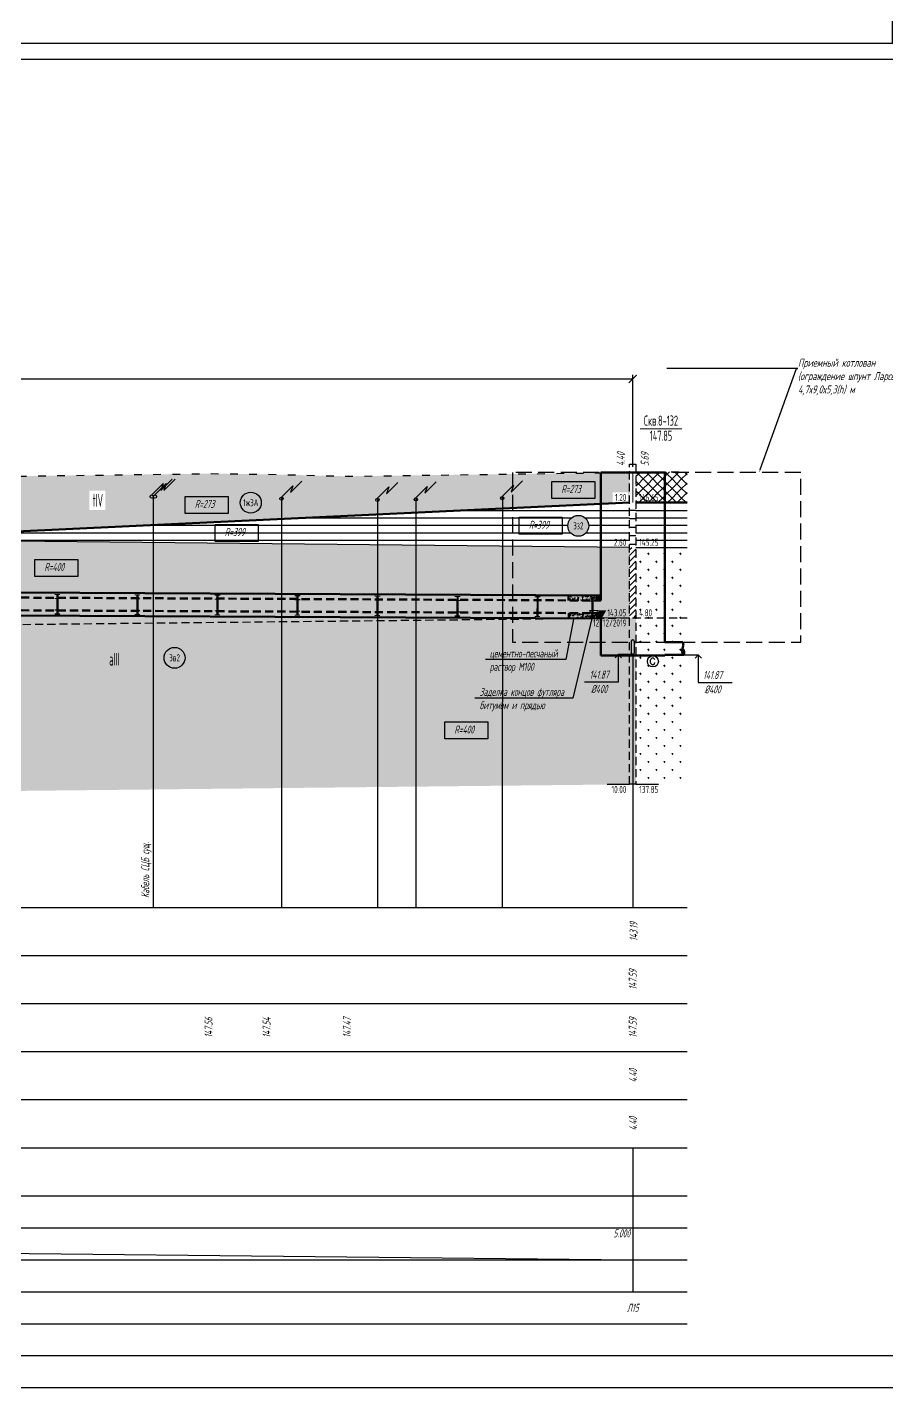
# Model space of a CAD drawing. Header units: metres. Extents: x -30 to 1753, y -860 to 400.
# Drawn here: x 888.6 to 1157.2, y -860 to -435 of the extents above; entities that cross this region are included whole.
import ezdxf
from ezdxf import colors
from ezdxf.entities.mleader import LeaderData, LeaderLine
from ezdxf.enums import TextEntityAlignment as Align
from ezdxf.math import Vec2, Vec3

# ---------------------------------------------------------------- set-up
doc = ezdxf.new("R2010")
doc.units = ezdxf.units.M
doc.header["$LTSCALE"] = 0.2
for name, pattern in [('ACAD_ISO03W100', [30, 12, -18]), ('ПУНКТИРНАЯ10', [7, 5, -2]), ('штриховая', [19.05, 12.7, -6.35])]:
    doc.linetypes.add(name, pattern=pattern)
for name, color, linetype, lineweight in [('1-ПС-НВК-Деталировка', 7, 'Continuous', 30), ('МГТ_НВК_рабочий', 171, 'Continuous', 30), ('ПС-НВК-Деталировка', 7, 'Continuous', 25)]:
    doc.layers.add(name, color=color, linetype=linetype, lineweight=lineweight)
for name, color, linetype in [('PR_RD', 7, 'Continuous'), ('МГТ_ИГ_Геология', 252, 'Continuous'), ('Примыкания', 7, 'Continuous'), ('Таблица', 7, 'Continuous'), ('Трубы', 7, 'Continuous'), ('Узлы', 7, 'Continuous'), ('Футляры', 7, 'Continuous'), ('Чёрная земля', 7, 'ACAD_ISO03W100')]:
    doc.layers.add(name, color=color, linetype=linetype)
doc.styles.add('SPDS', font='SPDS', dxfattribs={"width": 0.7, "oblique": 15, "height": 2.5})
doc.styles.get("Standard").update_dxf_attribs({"font": 'SPDS.shx', "width": 0.7, "oblique": 15, "height": 3})
doc.styles.add('Стиль Simplex', font='simplex.shx')
doc.dimstyles.new('ISO-25', dxfattribs={"dimtxt": 2.5, "dimasz": 2.5, "dimexe": 1.25, "dimexo": 0.625, "dimtad": 1, "dimtxsty": 'Standard', "dimcen": 2.5, "dimadec": 0, "dimazin": 0, "dimtfac": 1, "dimtmove": 0, "dimatfit": 3, "dimfxl": 1, "dimarcsym": 0})
pattern_1 = [(90, (2.591, 865.4858), (-2.5, 2.5), [0.11, -4.89]), (45, (2.591, 865.5958), (-2.5, 2.5), [0.113137, -3.422397]), (0, (2.671, 865.6758), (2.5, 2.5), [0.11, -4.89]), (315, (2.781, 865.6758), (2.5, 2.5), [0.113137, -3.422397]), (90, (2.861, 865.4858), (-2.5, 2.5), [0.11, -4.89]), (45, (2.781, 865.4058), (-2.5, 2.5), [0.113137, -3.422397]), (0, (2.671, 865.4058), (2.5, 2.5), [0.11, -4.89]), (315, (2.591, 865.4858), (2.5, 2.5), [0.113137, -3.422397])]
pattern_2 = [(225, (5.591, 865.4058), (3e-16, -3), [2.1213, -2.1213407]), (315, (4.091, 866.9058), (3, 0), [2.1213, -2.1213407]), (45, (2.591, 865.4058), (0, 3), [2.1213, -2.1213407]), (135, (4.091, 863.9058), (-3, 3e-16), [2.1213, -2.1213407])]
pattern_3 = [(0, (2.501, 865.406), (0, 7), [16.33, 0]), (0, (2.501, 867.736), (0, 7), [16.33, 0]), (0, (2.501, 870.076), (0, 7), [16.33, 0])]

# ---------------------------------------------------------------- blocks, each defined once
blk = doc.blocks.new('CCE')
at = {"layer": 'МГТ_ИГ_Геология', "linetype": 'Continuous', "flags": 128}
blk.add_lwpolyline([(0.238, 0.049), (0.229, 0.075), (0.212, 0.091), (0.196, 0.103), (0.17, 0.107), (0.147, 0.103), (0.131, 0.093), (0.119, 0.084), (0.112, 0.068), (0.103, 0.049), (0.096, 0.035), (0.096, 0.014), (0.096, -0.005), (0.096, -0.023), (0.1, -0.04), (0.114, -0.063), (0.131, -0.084), (0.142, -0.091), (0.168, -0.098), (0.191, -0.096), (0.203, -0.091), (0.226, -0.07), (0.233, -0.049), (0.238, -0.04), (0.238, -0.033)], dxfattribs=at)
at = {"layer": 'МГТ_ИГ_Геология', "linetype": 'Continuous'}
blk.add_circle((0.178, 0.004), 0.173, dxfattribs=at)
blk = doc.blocks.new('круг1_-26_3')
at = {"true_color": 0xffffff}
blk.add_hatch(color=7, dxfattribs=at).paths.add_polyline_path([(-0.327, 0, 1), (0.327, 0, 1)])
at = {"color": 7, "lineweight": 25}
blk.add_circle((0, 0), 0.327, dxfattribs=at)
at = {"color": 7, "lineweight": 25, "style": 'Стиль Simplex', "width": 0.590909}
blk.add_text('1ж3А', height=0.22, dxfattribs=at).set_placement((0, 0), align=Align.MIDDLE_CENTER)
blk = doc.blocks.new('круг3_-25_2')
at = {"true_color": 0xffffff}
blk.add_hatch(color=7, dxfattribs=at).paths.add_polyline_path([(-0.327, 0, 1), (0.327, 0, 1)])
at = {"color": 7, "lineweight": 25}
blk.add_circle((0, 0), 0.327, dxfattribs=at)
at = {"color": 18, "lineweight": 25, "true_color": 0x000000, "style": 'Стиль Simplex', "width": 0.590909}
blk.add_text('3з2', height=0.22, dxfattribs=at).set_placement((0, 0), align=Align.MIDDLE_CENTER)
blk = doc.blocks.new('круг3_-30_2')
at = {"true_color": 0xffffff}
blk.add_hatch(color=7, dxfattribs=at).paths.add_polyline_path([(-0.327, 0, 1), (0.327, 0, 1)])
at = {"color": 7, "lineweight": 25}
blk.add_circle((0, 0), 0.327, dxfattribs=at)
at = {"color": 7, "lineweight": 25, "style": 'Стиль Simplex', "width": 0.590909}
blk.add_text('3в2', height=0.22, dxfattribs=at).set_placement((0, 0), align=Align.MIDDLE_CENTER)
blk = doc.blocks.new('_ArchTick')
at = {"color": 0, "linetype": 'ByBlock', "const_width": 0.15}
blk.add_lwpolyline([(-0.5, -0.5), (0.5, 0.5)], dxfattribs=at)
blk = doc.blocks.new('*D49')
at = {"layer": 'Defpoints', "color": 0, "transparency": 16777216}
for p in [(1077.83, -544.85), (1077.83, -572.97), (610.05, -574.81)]:
    blk.add_point(p, dxfattribs=at)
at = {"layer": 'Футляры', "color": 0, "lineweight": -2, "transparency": 16777216}
for p, q in [((610.05, -574.19), (610.05, -543.6)), ((1077.83, -572.35), (1077.83, -543.6)), ((610.05, -544.85), (1077.83, -544.85))]:
    blk.add_line(p, q, dxfattribs=at)
at = {"layer": 'Футляры', "color": 0, "lineweight": -2, "transparency": 16777216, "xscale": 2.5, "yscale": 2.5, "zscale": 2.5, "rotation": 180}
blk.add_blockref('_ArchTick', (610.05, -544.85), dxfattribs=at)
at = {"layer": 'Футляры', "color": 0, "lineweight": -2, "transparency": 16777216, "xscale": 2.5, "yscale": 2.5, "zscale": 2.5}
blk.add_blockref('_ArchTick', (1077.83, -544.85), dxfattribs=at)
at = {"layer": 'Футляры', "color": 0, "lineweight": 30, "transparency": 16777216, "insert": (843.94, -540.07), "char_height": 3, "attachment_point": 5}
blk.add_mtext('Методом ГШБ\\PL=46.8 м ', dxfattribs=at)
blk = doc.blocks.new('A$C06B5551C')
at = {"layer": '1-ПС-НВК-Деталировка', "color": 251, "ltscale": 10, "const_width": 1}
blk.add_lwpolyline([(0.43, 1.3), (9.17, 3.06)], dxfattribs=at)
at = {"layer": '1-ПС-НВК-Деталировка', "color": 251, "linetype": 'ByBlock', "lineweight": 35, "const_width": 0.5}
for points in [[(0.73, 0.05), (0.25, 2.5)], [(2.53, 0.42), (2.05, 2.87)], [(7.73, 1.39), (7.25, 3.85)], [(9.53, 1.76), (9.05, 4.21)]]:
    blk.add_lwpolyline(points, dxfattribs=at)
blk = doc.blocks.new('usl_1')
for p, q in [((2.83, 1.41), (6.36, 4.95)), ((0, 0), (3.54, 3.54)), ((3.54, 3.54), (2.83, 1.41))]:
    blk.add_line(p, q)
blk.add_circle((0, -0.5), 0.5)

msp = doc.modelspace()

# ---------------------------------------------------------------- hatches: boundary and pattern name
h = msp.add_hatch()
h.set_pattern_fill('AR-CONC', color=256, scale=0.01)
h.set_pattern_definition([(50, (624.073, 2963.7111), (1.8218467, -0.15939086), [0.1905, -2.0955]), (355, (624.073, 2963.7111), (-0.3524342, 1.9105685), [0.1524, -1.6764058]), (100.451445, (624.2248, 2963.6978), (1.4694125, 1.7511775), [0.1619001, -1.7809024]), (46.1842, (624.073, 2964.2191), (2.7107904, -0.4204233), [0.28575, -3.14325]), (96.63556, (624.299, 2964.184), (2.3740413, 2.4742612), [0.2428502, -2.671356]), (351.18415, (624.073, 2964.219), (2.3740413, 2.4742612), [0.2285997, -2.5145973]), (21, (624.327, 2964.0921), (1.5161439, -1.022652), [0.1905, -2.0955]), (326, (624.327, 2964.0921), (0.6180203, 1.8418797), [0.1524, -1.6764]), (71.451445, (624.4533, 2964.0069), (2.1341642, 0.8192277), [0.1619001, -1.7808994]), (37.5, (624.073, 2963.7111), (0.03088603, 0.84555039), [0, -1.65608, 0, -1.7018, 0, -1.68275]), (7.5, (624.073, 2963.7111), (0.66819663, 1.00180575), [0, -0.97028, 0, -1.61798, 0, -0.64135]), (327.5, (623.50656, 2963.7111), (1.35590595, -0.05728744), [0, -0.635, 0, -1.9812, 0, -2.6289]), (317.5, (623.2526, 2963.7111), (1.4812918, 0.2542649), [0, -0.8255, 0, -1.31572, 0, -1.8669])])
edge = h.paths.add_edge_path()
edge.add_arc((7368.78, -613.268), 6300.964, 179.9926184, 180.0073816, ccw=False)
edge.add_line((1067.816, -612.456), (1057.739, -612.386))
edge.add_arc((1046.615, -613.12), 11.148, 355.42181, 363.77607, ccw=False)
edge.add_line((1057.728, -614.01), (1067.816, -614.08))
h = msp.add_hatch()
h.set_pattern_fill('AR-CONC', color=256, scale=0.01)
h.set_pattern_definition([(50, (624.091, 2969.2941), (1.8218467, -0.15939086), [0.1905, -2.0955]), (355, (624.091, 2969.2941), (-0.3524342, 1.9105685), [0.1524, -1.6764058]), (100.451445, (624.2428, 2969.2808), (1.4694125, 1.7511775), [0.1619001, -1.7809024]), (46.1842, (624.091, 2969.802), (2.7107904, -0.4204233), [0.28575, -3.14325]), (96.63556, (624.317, 2969.767), (2.3740413, 2.4742612), [0.2428502, -2.671356]), (351.18415, (624.091, 2969.802), (2.3740413, 2.4742612), [0.2285997, -2.5145973]), (21, (624.345, 2969.6751), (1.5161439, -1.022652), [0.1905, -2.0955]), (326, (624.345, 2969.6751), (0.6180203, 1.8418797), [0.1524, -1.6764]), (71.451445, (624.4713, 2969.5899), (2.1341642, 0.8192277), [0.1619001, -1.7808994]), (37.5, (624.091, 2969.2941), (0.03088603, 0.84555039), [0, -1.65608, 0, -1.7018, 0, -1.68275]), (7.5, (624.091, 2969.2941), (0.66819663, 1.00180575), [0, -0.97028, 0, -1.61798, 0, -0.64135]), (327.5, (623.52456, 2969.2941), (1.35590595, -0.05728744), [0, -0.635, 0, -1.9812, 0, -2.6289]), (317.5, (623.2706, 2969.2941), (1.4812918, 0.2542649), [0, -0.8255, 0, -1.31572, 0, -1.8669])])
edge = h.paths.add_edge_path()
edge.add_arc((7368.762, -618.851), 6300.964, 179.9926184, 180.0073816, ccw=False)
edge.add_line((1067.798, -618.039), (1057.721, -617.969))
edge.add_arc((1046.597, -618.703), 11.148, 355.42181, 363.77607, ccw=False)
edge.add_line((1057.71, -619.593), (1067.798, -619.663))
h = msp.add_hatch()
h.set_pattern_fill('SLANEC', color=256, scale=0.03)
h.set_pattern_definition([(240, (-2208842.61437, -495599.59586), (0.1099839197105, -2.263046e-06), [0.05499, -0.05499]), (60, (-2208842.5319, -495599.59586), (-0.1099839197105, 2.263046e-06), [0.05499, -0.05499]), (0, (-2208842.61437, -495599.54825), (-0.05499, 0.09525), [0.027495, -0.08247])])
h.paths.add_polyline_path([(1067.818, -612.458), (1066.455, -612.445), (1066.45, -614.074), (1067.813, -614.078)])
h = msp.add_hatch()
h.set_pattern_fill('SLANEC', color=256, scale=0.03)
h.set_pattern_definition([(240, (-2208842.64877, -495594.004835), (0.1099839197105, -2.263046e-06), [0.05499, -0.05499]), (60, (-2208842.5663, -495594.004835), (-0.1099839197105, 2.263046e-06), [0.05499, -0.05499]), (0, (-2208842.64877, -495593.957225), (-0.05499, 0.09525), [0.027495, -0.08247])])
h.paths.add_polyline_path([(1067.821, -618.049), (1066.489, -618.036), (1066.484, -619.658), (1067.816, -619.662)])
at = {"layer": 'МГТ_ИГ_Геология'}
h = msp.add_hatch(dxfattribs=at)
h.set_pattern_fill('GR24', color=256, scale=10, style=0, pattern_type=2)
h.set_pattern_definition(pattern_2)
edge = h.paths.add_edge_path()
edge.add_line((1076.834, -583.5), (1076.834, -574.073))
edge.add_line((1076.834, -574.073), (988.521, -575.277))
edge.add_line((988.521, -575.277), (963.413, -574.639))
edge.add_line((963.413, -574.639), (945.28, -574.45))
edge.add_line((945.28, -574.45), (867.943, -575.471))
edge.add_line((867.943, -575.471), (853.558, -575.903))
edge.add_line((853.558, -575.903), (756.713, -578.558))
edge.add_line((756.713, -578.558), (625.884, -578.741))
edge.add_arc((623.221, -576.838), 3.273, 215.69954, 324.46076, ccw=False)
edge.add_line((620.563, -578.748), (583.643, -578.8))
edge.add_line((583.643, -578.8), (583.643, -606.8))
edge.add_line((583.643, -606.8), (1076.834, -583.5))
edge = h.paths.add_edge_path(flags=16)
edge.add_arc((622.03, -591.325), 0.522, 0, 360)
h.paths.add_polyline_path([(587.862, -584.294), (586.432, -584.294), (587.132, -582.864)], flags=16)
h.paths.add_polyline_path([(587.862, -598.294), (586.432, -598.294), (587.132, -596.864)], flags=16)
edge = h.paths.add_edge_path(flags=16)
edge.add_arc((958.483, -583.518), 3.273, 0, 360)
h.paths.add_polyline_path([(955.58, -585.168), (961.385, -585.168), (961.385, -581.868), (955.58, -581.868)], flags=16)
h.paths.add_polyline_path([(619.128, -591.325), (624.932, -591.325), (624.932, -591.306), (619.128, -591.306)], flags=16)
h.paths.add_polyline_path([(908.099, -585.801), (912.995, -585.801), (912.995, -579.801), (908.099, -579.801)], flags=16)
h.paths.add_polyline_path([(1071.569, -583.55), (1076.384, -583.55), (1076.384, -580.25), (1071.569, -580.25)], flags=16)
h.paths.add_polyline_path([(584.093, -606.85), (591.384, -606.85), (591.384, -603.55), (584.093, -603.55)])
h = msp.add_hatch(dxfattribs=at)
h.set_pattern_fill('GR24', color=256, scale=10, style=0, pattern_type=2)
h.set_pattern_definition(pattern_2)
h.paths.add_polyline_path([(1094.842, -573.823), (1078.834, -574.045), (1078.834, -583.5), (1094.842, -583.5)])
h.paths.add_polyline_path([(1079.284, -583.55), (1086.574, -583.55), (1086.574, -580.25), (1079.284, -580.25)], flags=9)
h = msp.add_hatch(dxfattribs=at)
h.set_pattern_fill('GR07', color=256, scale=10, style=0, pattern_type=2)
h.set_pattern_definition(pattern_3)
h.paths.add_polyline_path([(1076.834, -583.5), (833.141, -595.013), (1076.834, -597.5)])
h.paths.add_polyline_path([(1064.081, -590.754, -1), (1057.535, -590.754, -1)], flags=16)
h.paths.add_polyline_path([(1058.772, -592.404), (1062.843, -592.404), (1062.843, -589.104), (1058.772, -589.104)], flags=8)
h.paths.add_polyline_path([(1071.322, -597.55), (1076.384, -597.55), (1076.384, -594.25), (1071.322, -594.25)], flags=9)
h = msp.add_hatch(dxfattribs=at)
h.set_pattern_fill('CONSIST', color=256, scale=0.84, angle=-44.99996, style=0, pattern_type=2)
h.set_pattern_definition([(4e-05, (632.0538, -2050), (-2e-06, 2.667), [])])
h.paths.add_polyline_path([(1076.834, -583.5), (1078.834, -583.5), (1078.834, -597.5), (1076.834, -597.5)])
h = msp.add_hatch(dxfattribs=at)
h.set_pattern_fill('GR07', color=256, scale=10, style=0, pattern_type=2)
h.set_pattern_definition(pattern_3)
h.paths.add_polyline_path([(1094.842, -583.5), (1078.834, -583.5), (1078.834, -597.5), (1094.842, -597.5)])
h = msp.add_hatch(dxfattribs=at)
h.set_pattern_fill('GR28', color=256, scale=10, style=0, pattern_type=2)
h.set_pattern_definition(pattern_1)
h.paths.add_polyline_path([(1076.834, -597.5), (868.208, -595.371), (869.02, -669.211), (886.217, -673.551), (1076.834, -671.5)])
h.paths.add_polyline_path([(931.404, -631.976, -1), (937.95, -631.976, -1)], flags=16)
h.paths.add_polyline_path([(932.486, -633.626), (936.867, -633.626), (936.867, -630.326), (932.486, -630.326)], flags=8)
h.paths.add_polyline_path([(913.262, -635.402), (917.929, -635.402), (917.929, -629.402), (913.262, -629.402)], flags=24)
h.paths.add_polyline_path([(1063.543, -623.771), (1076.672, -623.771), (1076.672, -618.743), (1063.543, -618.743)], flags=24)
h.paths.add_polyline_path([(1069.093, -619.55), (1076.384, -619.55), (1076.384, -616.25), (1069.093, -616.25)], flags=24)
h = msp.add_hatch(dxfattribs=at)
h.set_pattern_fill('CONSIST', color=256, scale=0.42, style=0, pattern_type=2)
h.set_pattern_definition([(45, (632.0538, -2050), (-0.9429269, 0.9429269), [])])
h.paths.add_polyline_path([(1076.834, -597.5), (1078.834, -597.5), (1078.834, -619.5), (1076.834, -619.5)])
h = msp.add_hatch(dxfattribs=at)
h.set_pattern_fill('GR28', color=256, scale=10, style=0, pattern_type=2)
h.set_pattern_definition(pattern_1)
h.paths.add_polyline_path([(1094.842, -597.5), (1078.834, -597.5), (1078.834, -671.5), (1094.842, -671.5)])
h.paths.add_polyline_path([(1085.851, -633.111, -1), (1082.386, -633.111, -1)], flags=16)
h.paths.add_polyline_path([(1084.034, -632.08), (1083.804, -632.12), (1083.644, -632.22), (1083.524, -632.31), (1083.419, -632.55), (1083.294, -632.8), (1083.294, -633.01), (1083.294, -633.2), (1083.294, -633.38), (1083.334, -633.55), (1083.474, -633.78), (1083.644, -633.99), (1083.754, -634.06), (1084.014, -634.13), (1084.244, -634.11), (1084.364, -634.06), (1084.594, -633.85), (1084.714, -633.49), (1084.714, -633.55), (1084.664, -633.64), (1084.594, -633.85), (1084.316, -634.104), (1083.882, -634.141), (1083.644, -633.99), (1083.474, -633.78), (1083.294, -633.484), (1083.294, -633.2), (1083.294, -633.01), (1083.294, -632.8), (1083.364, -632.66), (1083.454, -632.47), (1083.533, -632.289), (1083.9, -632.06)], flags=0)
h.paths.add_polyline_path([(1079.284, -619.55), (1084.346, -619.55), (1084.346, -616.25), (1079.284, -616.25)], flags=24)
at = {"layer": 'МГТ_ИГ_Геология', "true_color": 0x0000ff}
msp.add_hatch(color=5, dxfattribs=at).paths.add_polyline_path([(1068.234, -619.5), (1066.934, -617.2), (1069.534, -617.2)])
at = {"layer": 'МГТ_ИГ_Геология'}
msp.add_hatch(color=256, dxfattribs=at).paths.add_polyline_path([(1076.834, -619.5), (1078.834, -619.5), (1078.834, -671.5), (1076.834, -671.5)])

# ---------------------------------------------------------------- linework, layer by layer
at = {"layer": 'МГТ_ИГ_Геология', "linetype": 'Continuous', "lineweight": 0}
for p, q in [((1080.143, -560.497), (1093.143, -560.497)), ((1077.834, -574.346), (1077.834, -583.5))]:
    msp.add_line(p, q, dxfattribs=at)
at = {"layer": 'МГТ_ИГ_Геология', "linetype": 'Continuous', "lineweight": 50}
msp.add_line((1078.834, -583.5), (1094.842, -583.5), dxfattribs=at)
at = {"layer": 'МГТ_ИГ_Геология', "linetype": 'Continuous', "lineweight": 25}
for p, q in [((1078.834, -597.5), (1094.842, -597.5)), ((1069.834, -671.5), (1076.834, -671.5)), ((1078.834, -671.5), (1085.834, -671.5))]:
    msp.add_line(p, q, dxfattribs=at)
at = {"layer": 'МГТ_ИГ_Геология', "linetype": 'штриховая', "lineweight": 25}
msp.add_lwpolyline([(1076.834, -571.5), (1078.834, -571.5), (1078.834, -671.5), (1076.834, -671.5), (1076.834, -571.5), (1076.834, -571.5)], close=True, dxfattribs=at)
at = {"layer": 'МГТ_ИГ_Геология'}
for points in [[(1052.494, -576.888), (1065.936, -576.888), (1065.936, -582.183), (1052.494, -582.183)], [(938.013, -581.564), (951.455, -581.564), (951.455, -586.858), (938.013, -586.858)], [(947.372, -590.322), (960.814, -590.322), (960.814, -595.617), (947.372, -595.617)], [(1042.362, -588.082), (1055.804, -588.082), (1055.804, -593.377), (1042.362, -593.377)], [(890.99, -601.236), (904.432, -601.236), (904.432, -606.531), (890.99, -606.531)], [(1019.082, -652.024), (1032.525, -652.024), (1032.525, -657.318), (1019.082, -657.318)]]:
    msp.add_lwpolyline(points, close=True, dxfattribs=at)
at = {"layer": 'МГТ_ИГ_Геология', "linetype": 'Continuous', "lineweight": 50, "flags": 128}
msp.add_lwpolyline([(583.643, -606.8), (1076.834, -583.5)], dxfattribs=at)
msp.add_lwpolyline([(583.643, -606.8), (1076.834, -583.5)], dxfattribs=at)
at = {"layer": 'МГТ_ИГ_Геология', "linetype": 'Continuous', "lineweight": 25, "flags": 128}
msp.add_lwpolyline([(1076.834, -597.5), (833.141, -595.013)], dxfattribs=at)
msp.add_lwpolyline([(1076.834, -597.5), (833.141, -595.013)], dxfattribs=at)
at = {"layer": 'МГТ_ИГ_Геология', "color": 5, "linetype": 'штриховая', "lineweight": 30, "flags": 128}
msp.add_lwpolyline([(110.051, -623.516), (581.643, -624.8), (1076.834, -619.5), (1094.842, -619.5)], dxfattribs=at)
msp.add_lwpolyline([(110.051, -623.516), (581.643, -624.8), (1076.834, -619.5), (1094.842, -619.5)], dxfattribs=at)
at = {"layer": 'МГТ_ИГ_Геология', "color": 5, "linetype": 'Continuous', "lineweight": 0, "true_color": 0x0000ff, "flags": 128}
msp.add_lwpolyline([(1063.584, -619.5), (1076.834, -619.5), (1065.634, -619.5), (1064.334, -617.2), (1066.934, -617.2), (1065.634, -619.5)], dxfattribs=at)
at = {"layer": 'МГТ_НВК_рабочий', "color": 34, "linetype": 'ПУНКТИРНАЯ10', "ltscale": 5, "flags": 128}
msp.add_lwpolyline([(1040.301, -574.059), (1040.301, -627.059), (1130.301, -627.059), (1130.301, -574.059), (1040.301, -574.059)], dxfattribs=at)
at = {"layer": 'Примыкания'}
for p, q in [((1077.376, -626.828), (1077.376, -630.492)), ((1078.292, -626.828), (1078.292, -630.492))]:
    msp.add_line(p, q, dxfattribs=at)
at = {"layer": 'Примыкания', "flags": 128}
for points in [[(1077.834, -630.95), (1073.282, -630.95), (1073.282, -639.592), (1062.707, -639.592)], [(1072.282, -631.95), (1073.282, -630.95), (1074.282, -631.95)], [(1093.729, -631.065), (1098.281, -631.065), (1098.281, -639.707), (1108.856, -639.707)], [(1099.281, -632.065), (1098.281, -631.065), (1097.281, -632.065)]]:
    msp.add_lwpolyline(points, dxfattribs=at)
at = {"layer": 'Примыкания'}
for centre, start, end in [((1077.834, -626.828), 0, 180), ((1077.834, -630.492), 180, 360)]:
    msp.add_arc(centre, 0.458, start, end, dxfattribs=at)
at = {"layer": 'ПС-НВК-Деталировка'}
msp.add_lwpolyline([(-30, -440), (1159, -440), (1159, -20), (-30, -20)], close=True, dxfattribs=at)
at = {"layer": 'ПС-НВК-Деталировка', "color": 0}
for points in [[(-30, -440), (1456, -440), (1456, -860), (-30, -860)], [(1451, -850), (-10, -850), (-10, -445), (1451, -445)]]:
    msp.add_lwpolyline(points, close=True, dxfattribs=at)
at = {"layer": 'Таблица'}
for p, q in [((85.028, -710), (1094.842, -710)), ((85.028, -725), (1094.842, -725)), ((85.028, -740), (1094.842, -740)), ((85.028, -755), (1094.842, -755)), ((85.028, -770), (1094.842, -770)), ((85.028, -785), (1094.842, -785)), ((1077.834, -785), (1077.834, -800)), ((85.028, -800), (1094.842, -800)), ((1077.834, -800), (1077.834, -815)), ((85.028, -810), (1094.842, -810)), ((110.051, -810), (1077.834, -820)), ((1077.834, -810), (1077.834, -820)), ((85.028, -820), (1094.842, -820)), ((1077.834, -820), (1077.834, -830)), ((85.028, -830), (1094.842, -830)), ((85.028, -840), (1094.842, -840))]:
    msp.add_line(p, q, dxfattribs=at)
at = {"layer": 'Трубы', "linetype": 'штриховая', "lineweight": 50, "flags": 128}
for points in [[(620.051, -611.842), (1067.834, -614.081)], [(620.051, -615.808), (1067.834, -618.047)]]:
    msp.add_lwpolyline(points, dxfattribs=at)
at = {"layer": 'Трубы', "lineweight": 50, "flags": 128}
for points in [[(1087.834, -627.05), (1093.504, -627.085)], [(1087.834, -631.05), (1093.728, -631.065)]]:
    msp.add_lwpolyline(points, dxfattribs=at)
at = {"layer": 'Трубы', "lineweight": 50}
msp.add_spline([(1093.505, -627.078), (1093.618, -628.266), (1093.234, -630.071), (1093.75, -631.062), (1093.881, -630.085), (1093.366, -629.037)], degree=3, dxfattribs=at)
at = {"layer": 'Узлы', "lineweight": 50}
for p, q in [((1067.834, -574.059), (1087.834, -574.059)), ((1067.834, -574.059), (1067.834, -614.081)), ((1087.834, -574.059), (1087.834, -627.05)), ((1067.834, -618.047), (1067.834, -631.29)), ((1067.834, -631.29), (1087.834, -631.29)), ((1087.834, -631.05), (1087.834, -631.29))]:
    msp.add_line(p, q, dxfattribs=at)
at = {"layer": 'Узлы'}
for p, q in [((928.035, -581.621), (928.034, -710)), ((968.055, -581.757), (968.051, -710)), ((998.047, -582.148), (998.051, -710)), ((1010.06, -581.984), (1010.051, -710)), ((1037.086, -581.615), (1037.051, -710)), ((1077.834, -631.29), (1077.834, -710))]:
    msp.add_line(p, q, dxfattribs=at)
at = {"layer": 'Футляры', "lineweight": 50, "flags": 128}
for points in [[(620.062, -611.575), (620.069, -610.225), (1067.834, -612.464), (1067.834, -614.081)], [(620.04, -616.075), (620.033, -617.425), (1067.816, -619.664), (1067.822, -618.314)], [(1057.744, -614.03), (1057.752, -612.413)], [(1057.816, -619.614), (1057.816, -619.614), (1057.81, -617.997)]]:
    msp.add_lwpolyline(points, dxfattribs=at)
at = {"layer": 'Чёрная земля', "flags": 128}
for points in [[(610.051, -575.895), (654.636, -574.953), (657.591, -574.948), (705.614, -575.651), (769.107, -575.839), (841.508, -576.142), (853.558, -575.903), (867.943, -575.471), (945.28, -574.45), (963.413, -574.639), (988.521, -575.277), (1077.834, -574.059)], [(1077.834, -574.059), (1094.842, -573.823)]]:
    msp.add_lwpolyline(points, dxfattribs=at)

# ---------------------------------------------------------------- block references
at = {"layer": 'PR_RD'}
for p in [(927.535, -581.121), (928.535, -581.121), (968.055, -581.757), (998.047, -582.148), (1010.06, -581.984), (1037.051, -581.615)]:
    msp.add_blockref('usl_1', p, dxfattribs=at)
at = {"layer": 'МГТ_ИГ_Геология', "xscale": 10, "yscale": 10, "zscale": 10}
for name, p in [('круг1_-26_3', (958.483, -583.518)), ('круг3_-25_2', (1060.808, -590.754)), ('круг3_-30_2', (934.677, -631.976)), ('CCE', (1082.334, -633.15))]:
    msp.add_blockref(name, p, dxfattribs=at)
at = {"layer": 'ПС-НВК-Деталировка', "color": 0, "xscale": 0.6809124053980284, "yscale": 0.6809124053980284, "zscale": 0.6809124053980284, "rotation": 258.4793221318525}
for p in [(897.292, -611.691), (922.292, -611.816), (947.292, -611.941), (972.292, -612.066), (997.291, -612.191), (1022.291, -612.316), (1047.291, -612.441), (1064.426, -612.527)]:
    msp.add_blockref('A$C06B5551C', p, dxfattribs=at)

# ---------------------------------------------------------------- texts
at = {"layer": 'МГТ_ИГ_Геология', "lineweight": 25, "style": 'Стиль Simplex', "width": 0.5625}
msp.add_text('Скв.8-132', height=3.2, dxfattribs=at).set_placement((1086.643, -559.497), align=Align.CENTER)
msp.add_text('147.85', height=3.2, dxfattribs=at).set_placement((1086.643, -560.997), align=Align.TOP_CENTER)
at = {"layer": 'МГТ_ИГ_Геология', "lineweight": 30, "style": 'Стиль Simplex', "width": 0.4}
for s, p in [('tIV', (909.099, -582.801)), ('aIII', (914.262, -632.402))]:
    msp.add_text(s, height=4, dxfattribs=at).set_placement(p, align=Align.MIDDLE_LEFT)
at = {"layer": 'МГТ_ИГ_Геология', "lineweight": 25, "style": 'Стиль Simplex', "width": 0.590909}
for s, p in [('1.20', (1075.834, -583)), ('2.60', (1075.834, -597)), ('143.05', (1075.834, -619))]:
    msp.add_text(s, height=2.2, dxfattribs=at).set_placement(p, align=Align.RIGHT)
for s, p in [('146.65', (1079.834, -583)), ('145.25', (1079.834, -597)), ('4.80', (1079.834, -619))]:
    msp.add_text(s, height=2.2, dxfattribs=at).set_placement(p)
for s, p in [('12/12/2019', (1075.834, -620)), ('10.00', (1075.834, -672))]:
    msp.add_text(s, height=2.2, dxfattribs=at).set_placement(p, align=Align.TOP_RIGHT)
msp.add_text('137.85', height=2.2, dxfattribs=at).set_placement((1079.834, -672), align=Align.TOP_LEFT)
at = {"layer": 'МГТ_ИГ_Геология', "char_height": 2.5, "attachment_point": 1}
for s, insert in [('R=273', (1055.483, -577.987)), ('R=273', (941.001, -582.663)), ('R=399', (1045.351, -589.181)), ('R=399', (950.36, -591.421)), ('R=400', (893.978, -602.335)), ('R=400', (1022.071, -653.122))]:
    msp.add_mtext_dynamic_manual_height_columns(s, width=10.09698, gutter_width=15, heights=[0], dxfattribs=dict(at, insert=insert))
at = {"layer": 'Примыкания', "style": 'SPDS', "oblique": 15.00001, "width": 0.7}
for s, p in [('141.87', (1067.325, -637.229)), ('141.87', (1102.759, -637.344)), ('%%C400', (1067.325, -641.729)), ('%%C400', (1102.759, -641.844))]:
    msp.add_text(s, height=2.5, rotation=0.00001, dxfattribs=at).set_placement(p, align=Align.MIDDLE_CENTER)
at = {"layer": 'Таблица', "oblique": 15, "width": 0.7}
msp.add_text('Кабель СЦБ сущ.', height=2.5, rotation=90, dxfattribs=at).set_placement((926.753, -706.989))
for s, p in [('143.19', (1079.321, -717.5)), ('4.40', (1079.136, -762.5)), ('4.40', (1079.136, -777.5))]:
    msp.add_text(s, height=2.5, rotation=90, dxfattribs=at).set_placement(p, align=Align.CENTER)
for s, p in [('147.59', (1077.834, -732.5)), ('147.56', (945.28, -747.5)), ('147.54', (963.413, -747.5)), ('147.47', (988.521, -747.5)), ('147.59', (1077.834, -747.5)), ('147.59', (1077.834, -747.5))]:
    msp.add_text(s, height=2.5, rotation=90, dxfattribs=at).set_placement(p, align=Align.MIDDLE_CENTER)
msp.add_text('5.000', height=2.5, dxfattribs=at).set_placement((1076.999, -810.5), align=Align.TOP_RIGHT)
msp.add_text('Л15', height=2.5, dxfattribs=at).set_placement((1077.834, -835), align=Align.MIDDLE_CENTER)
at = {"layer": 'Узлы', "oblique": 15, "width": 0.7}
msp.add_text('4.40', height=2.5, rotation=90, dxfattribs=at).set_placement((1075.334, -572.059))
msp.add_text('5.69', height=2.5, rotation=90, dxfattribs=at).set_placement((1080.334, -572.059), align=Align.TOP_LEFT)

# ---------------------------------------------------------------- dimensions: what is measured, and where the dimension line sits
at = {"layer": 'Футляры', "lineweight": 30}
dim = msp.add_linear_dim(base=(1077.834, -544.846), p1=(610.051, -574.81), p2=(1077.834, -572.974), text='Методом ГШБ\\PL=46.8 м ', dimstyle='ISO-25', override={"dimblk1": 'ArchTick', "dimblk2": 'ArchTick', "dimsah": 1}, dxfattribs=at)
dim.commit()
dim.dimension.update_dxf_attribs({"geometry": '*D49', "text_midpoint": (843.942, -540.072)})

# ---------------------------------------------------------------- leaders
at = {"layer": 'Таблица', "color": 34}
ml = msp.add_multileader_mtext('Standard', dxfattribs=at)
ml.set_content('\\A1;{\\Q15;\\W0.9;Приемный котлован \\P(ограждение шпунт Ларсен Л5-УМ)\\P4,7х9,0х5,3(h) м}', color=34, style='SPDS')
ml.set_leader_properties()
ml.build(insert=Vec2(0, 0))
ml.multileader.update_dxf_attribs({"text_left_attachment_type": 6, "text_right_attachment_type": 6, "dogleg_length": 0.5, "arrow_head_size": 1})
ctx = ml.context
ctx.base_point, ctx.char_height, ctx.arrow_head_size, ctx.landing_gap_size, ctx.plane_origin = Vec3(1129.436, -541.557), 2.5, 1, 0, Vec3(1176.483, -422.337)
ctx.left_attachment, ctx.right_attachment = 6, 6
notes = []
notes.append((ctx, [(0, (1, 1, 0), (1128.936, -541.557), (1, 0), 0.5, [(0, [(1117.336, -574.059)], 0, [])])]))
ctx.mtext.insert, ctx.mtext.defined_height, ctx.mtext.line_spacing_style, ctx.mtext.flow_direction = Vec3(1129.436, -538.557), 0.59, 2, 5
at = {"layer": 'Таблица'}
ml = msp.add_multileader_mtext('Standard', dxfattribs=at)
ml.set_content('{\\C256;Заделка концов футляра \\Pбитумом и прядью}', color=256, style='SPDS')
ml.set_leader_properties()
ml.build(insert=Vec2(0, 0))
ml.multileader.update_dxf_attribs({"text_left_attachment_type": 6, "text_right_attachment_type": 6, "dogleg_length": 0.5, "arrow_head_size": 1})
ctx = ml.context
ctx.base_point, ctx.char_height, ctx.arrow_head_size, ctx.landing_gap_size, ctx.plane_origin, ctx.plane_x_axis, ctx.plane_y_axis = Vec3(1029.97, -644.577), 2.5, 1, 0, Vec3(1026.517, -694.82), Vec3(1, 0.0002946), Vec3(-0.0002946, 1)
ctx.left_attachment, ctx.right_attachment = 6, 6
notes.append((ctx, [(0, (1, 1, 0), (1059.139, -644.569), (-1, -0.0002946), 0.5, [(0, [(1065.218, -618.765)], 0, [])])]))
ctx.mtext.insert, ctx.mtext.text_direction, ctx.mtext.rotation, ctx.mtext.line_spacing_style, ctx.mtext.flow_direction = Vec3(1029.969, -641.375), Vec3(1, 0.0002946), 0.0002946, 2, 5
ml = msp.add_multileader_mtext('Standard', dxfattribs=at)
ml.set_content('{\\Q10;цементно-песчаный \\Pраствор М100 }', color=256, style='SPDS')
ml.set_leader_properties()
ml.build(insert=Vec2(0, 0))
ml.multileader.update_dxf_attribs({"text_left_attachment_type": 6, "text_right_attachment_type": 6, "dogleg_length": 0.5, "arrow_head_size": 1})
ctx = ml.context
ctx.base_point, ctx.char_height, ctx.arrow_head_size, ctx.landing_gap_size, ctx.plane_origin = Vec3(1033.156, -632.488), 2.5, 1, 0, Vec3(978.882, -563.032)
ctx.left_attachment, ctx.right_attachment = 6, 6
notes.append((ctx, [(1, (1, 1, 0), (1056.936, -632.488), (-1, 0), 0.5, [(0, [(1059.451, -618.948)], 0, [])])]))
ctx.mtext.insert, ctx.mtext.line_spacing_style, ctx.mtext.flow_direction = Vec3(1033.156, -629.363), 2, 5
for ctx, leaders in notes:
    for number, flags, end, landing, length, lines in leaders:
        leader = LeaderData()
        leader.index, (leader.has_last_leader_line, leader.has_dogleg_vector, leader.attachment_direction) = number, flags
        leader.last_leader_point, leader.dogleg_vector, leader.dogleg_length = Vec3(end), Vec3(landing), length
        for number, points, colour, breaks in lines:
            line = LeaderLine()
            line.index, line.vertices, line.color, line.breaks = number, Vec3.list(points), colors.encode_raw_color(colour), breaks
            leader.lines.append(line)
        ctx.leaders.append(leader)

doc.saveas('drawing.dxf')
